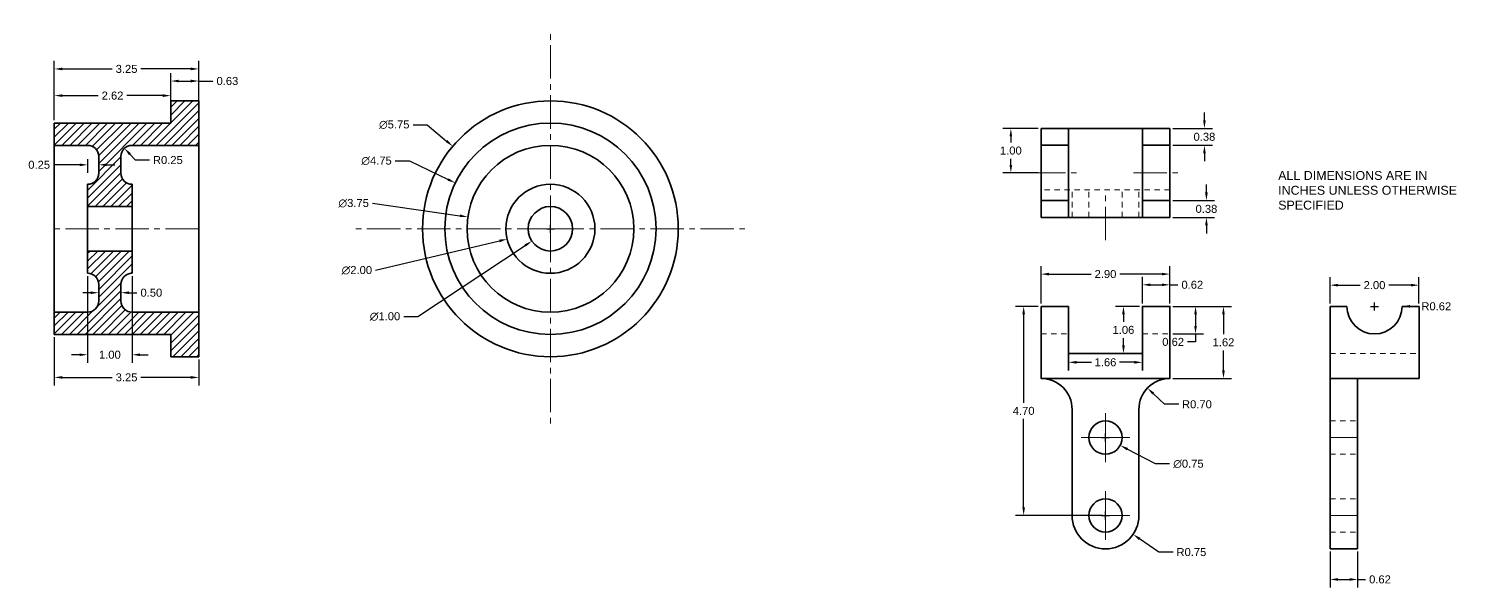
# Model space of a CAD drawing. Header units: inches. Extents: x -0.7 to 75.4, y -2.9 to 19.
# Drawn here: x 43.26 to 75.37, y -2.88 to 9.68 of the extents above; entities that cross this region are included whole.
import ezdxf

# ---------------------------------------------------------------- set-up
doc = ezdxf.new("R2010")
doc.units = ezdxf.units.IN
doc.header["$MEASUREMENT"] = 0
doc.linetypes.add('CENTER2', pattern=[1.125, 0.75, -0.125, 0.125, -0.125])
doc.linetypes.add('HIDDEN2', pattern=[0.1875, 0.125, -0.0625])
for name, color, linetype, lineweight in [('Center', 1, 'CENTER2', 13), ('Hidden', 3, 'HIDDEN2', 13), ('Visible', 6, 'Continuous', 35)]:
    doc.layers.add(name, color=color, linetype=linetype, lineweight=lineweight)
doc.layers.add('Text', color=7, linetype='Continuous', lineweight=35, true_color=0xa552a5)
doc.styles.get("Standard").update_dxf_attribs({"font": 'arial.ttf'})
doc.dimstyles.get("Standard").update_dxf_attribs({"dimtxt": 0.18, "dimasz": 0.18, "dimexe": 0.18, "dimexo": 0.0625, "dimgap": 0.09, "dimtad": 0, "dimtih": 1, "dimtoh": 1, "dimdec": 4, "dimzin": 0, "dimdsep": 46, "dimtxsty": 'Standard', "dimcen": 0.09, "dimadec": 0, "dimazin": 0, "dimtfac": 1, "dimtdec": 4, "dimtofl": 0, "dimtmove": 0, "dimatfit": 3, "dimfxl": 1, "dimtolj": 1, "dimtzin": 0, "dimarcsym": 0})

# ---------------------------------------------------------------- blocks, each defined once
blk = doc.blocks.new('*D18')
at = {"layer": 'Defpoints', "color": 0, "transparency": 16777216}
for p in [(47.084, 8.503), (46.454, 8.057), (47.084, 8.057)]:
    blk.add_point(p, dxfattribs=at)
at = {"layer": 'Text', "color": 0, "lineweight": -2, "transparency": 16777216}
for p, q in [((46.454, 8.12), (46.454, 8.683)), ((47.084, 8.12), (47.084, 8.683)), ((46.634, 8.503), (46.904, 8.503)), ((47.084, 8.503), (47.403, 8.503))]:
    blk.add_line(p, q, dxfattribs=at)
at = {"layer": 'Text', "color": 0, "transparency": 16777216}
for points in [[(46.634, 8.533), (46.634, 8.473), (46.454, 8.503)], [(46.904, 8.533), (46.904, 8.473), (47.084, 8.503)]]:
    blk.add_solid(points, dxfattribs=at)
at = {"layer": 'Text', "color": 0, "transparency": 16777216, "insert": (47.727, 8.503), "char_height": 0.18, "attachment_point": 5}
blk.add_mtext('\\A1;0.63', dxfattribs=at)
blk = doc.blocks.new('*D19')
at = {"layer": 'Defpoints', "color": 0, "transparency": 16777216}
for p in [(47.084, 8.775), (43.834, 7.557), (47.084, 7.557)]:
    blk.add_point(p, dxfattribs=at)
at = {"layer": 'Text', "color": 0, "lineweight": -2, "transparency": 16777216}
for p, q in [((43.834, 7.62), (43.834, 8.955)), ((44.014, 8.775), (45.134, 8.775)), ((46.904, 8.775), (45.783, 8.775)), ((47.084, 7.62), (47.084, 8.955))]:
    blk.add_line(p, q, dxfattribs=at)
at = {"layer": 'Text', "color": 0, "transparency": 16777216}
for points in [[(44.014, 8.805), (44.014, 8.745), (43.834, 8.775)], [(46.904, 8.805), (46.904, 8.745), (47.084, 8.775)]]:
    blk.add_solid(points, dxfattribs=at)
at = {"layer": 'Text', "color": 0, "transparency": 16777216, "insert": (45.459, 8.775), "char_height": 0.18, "attachment_point": 5}
blk.add_mtext('\\A1;3.25', dxfattribs=at)
blk = doc.blocks.new('*D20')
at = {"layer": 'Defpoints', "color": 0, "transparency": 16777216}
for p in [(43.834, 2.807), (47.084, 2.307), (43.834, 1.842)]:
    blk.add_point(p, dxfattribs=at)
at = {"layer": 'Text', "color": 0, "lineweight": -2, "transparency": 16777216}
for p, q in [((43.834, 2.745), (43.834, 1.662)), ((47.084, 2.245), (47.084, 1.662)), ((44.014, 1.842), (45.134, 1.842)), ((46.904, 1.842), (45.783, 1.842))]:
    blk.add_line(p, q, dxfattribs=at)
at = {"layer": 'Text', "color": 0, "transparency": 16777216}
for points in [[(44.014, 1.872), (44.014, 1.812), (43.834, 1.842)], [(46.904, 1.872), (46.904, 1.812), (47.084, 1.842)]]:
    blk.add_solid(points, dxfattribs=at)
at = {"layer": 'Text', "color": 0, "transparency": 16777216, "insert": (45.459, 1.842), "char_height": 0.18, "attachment_point": 5}
blk.add_mtext('\\A1;3.25', dxfattribs=at)
blk = doc.blocks.new('*D21')
at = {"layer": 'Defpoints', "color": 0, "transparency": 16777216}
for p in [(44.584, 4.182), (45.584, 4.182), (45.584, 2.351)]:
    blk.add_point(p, dxfattribs=at)
at = {"layer": 'Text', "color": 0, "lineweight": -2, "transparency": 16777216}
for p, q in [((44.584, 4.12), (44.584, 2.171)), ((45.584, 4.12), (45.584, 2.171)), ((44.404, 2.351), (44.224, 2.351)), ((45.764, 2.351), (45.944, 2.351))]:
    blk.add_line(p, q, dxfattribs=at)
at = {"layer": 'Text', "color": 0, "transparency": 16777216}
for points in [[(44.404, 2.381), (44.404, 2.321), (44.584, 2.351)], [(45.764, 2.381), (45.764, 2.321), (45.584, 2.351)]]:
    blk.add_solid(points, dxfattribs=at)
at = {"layer": 'Text', "color": 0, "transparency": 16777216, "insert": (45.084, 2.351), "char_height": 0.18, "attachment_point": 5}
blk.add_mtext('\\A1;1.00', dxfattribs=at)
blk = doc.blocks.new('*D22')
at = {"layer": 'Defpoints', "color": 0, "transparency": 16777216}
for p in [(44.834, 3.745), (45.334, 3.745), (45.334, 3.745)]:
    blk.add_point(p, dxfattribs=at)
at = {"layer": 'Text', "color": 0, "lineweight": -2, "transparency": 16777216}
for p, q in [((44.834, 3.807), (44.834, 3.925)), ((45.334, 3.807), (45.334, 3.925)), ((44.654, 3.745), (44.474, 3.745)), ((45.514, 3.745), (45.694, 3.745))]:
    blk.add_line(p, q, dxfattribs=at)
at = {"layer": 'Text', "color": 0, "transparency": 16777216}
for points in [[(44.654, 3.775), (44.654, 3.715), (44.834, 3.745)], [(45.514, 3.775), (45.514, 3.715), (45.334, 3.745)]]:
    blk.add_solid(points, dxfattribs=at)
at = {"layer": 'Text', "color": 0, "transparency": 16777216, "insert": (46.017, 3.745), "char_height": 0.18, "attachment_point": 5}
blk.add_mtext('\\A1;0.50', dxfattribs=at)
blk = doc.blocks.new('*D23')
at = {"layer": 'Defpoints', "color": 0, "transparency": 16777216}
for p in [(44.584, 6.807), (44.834, 6.807), (44.834, 6.62)]:
    blk.add_point(p, dxfattribs=at)
at = {"layer": 'Text', "color": 0, "lineweight": -2, "transparency": 16777216}
for p, q in [((44.584, 6.745), (44.584, 6.44)), ((44.834, 6.745), (44.834, 6.44)), ((44.404, 6.62), (43.818, 6.62)), ((45.014, 6.62), (45.194, 6.62))]:
    blk.add_line(p, q, dxfattribs=at)
at = {"layer": 'Text', "color": 0, "transparency": 16777216}
for points in [[(44.404, 6.65), (44.404, 6.59), (44.584, 6.62)], [(45.014, 6.65), (45.014, 6.59), (44.834, 6.62)]]:
    blk.add_solid(points, dxfattribs=at)
at = {"layer": 'Text', "color": 0, "transparency": 16777216, "insert": (43.494, 6.62), "char_height": 0.18, "attachment_point": 5}
blk.add_mtext('\\A1;0.25', dxfattribs=at)
blk = doc.blocks.new('*D24')
at = {"layer": 'Defpoints', "color": 0, "transparency": 16777216}
for p in [(46.454, 8.175), (43.834, 7.557), (46.454, 7.557)]:
    blk.add_point(p, dxfattribs=at)
at = {"layer": 'Text', "color": 0, "lineweight": -2, "transparency": 16777216}
for p, q in [((43.834, 7.62), (43.834, 8.355)), ((46.454, 7.62), (46.454, 8.355)), ((44.014, 8.175), (44.819, 8.175)), ((46.274, 8.175), (45.468, 8.175))]:
    blk.add_line(p, q, dxfattribs=at)
at = {"layer": 'Text', "color": 0, "transparency": 16777216}
for points in [[(44.014, 8.205), (44.014, 8.145), (43.834, 8.175)], [(46.274, 8.205), (46.274, 8.145), (46.454, 8.175)]]:
    blk.add_solid(points, dxfattribs=at)
at = {"layer": 'Text', "color": 0, "transparency": 16777216, "insert": (45.144, 8.175), "char_height": 0.18, "attachment_point": 5}
blk.add_mtext('\\A1;2.62', dxfattribs=at)
blk = doc.blocks.new('*D25')
at = {"layer": 'Defpoints', "color": 0, "transparency": 16777216}
for p in [(45.413, 6.99), (45.584, 6.807)]:
    blk.add_point(p, dxfattribs=at)
at = {"layer": 'Text', "color": 0, "lineweight": -2, "transparency": 16777216}
for p, q in [((45.658, 6.726), (45.536, 6.858)), ((45.977, 6.726), (45.658, 6.726))]:
    blk.add_line(p, q, dxfattribs=at)
at = {"layer": 'Text', "color": 0, "transparency": 16777216}
blk.add_solid([(45.558, 6.879), (45.514, 6.838), (45.413, 6.99)], dxfattribs=at)
at = {"layer": 'Text', "color": 0, "transparency": 16777216, "insert": (46.388, 6.726), "char_height": 0.18, "attachment_point": 5}
blk.add_mtext('\\A1;R0.25', dxfattribs=at)
blk = doc.blocks.new('*D26')
at = {"layer": 'Defpoints', "color": 0, "transparency": 16777216}
for p in [(52.795, 7.037), (57.188, 3.327)]:
    blk.add_point(p, dxfattribs=at)
at = {"layer": 'Text', "color": 0, "lineweight": -2, "transparency": 16777216}
for p, q in [((51.901, 7.522), (52.22, 7.522)), ((52.22, 7.522), (52.657, 7.153)), ((54.901, 5.182), (55.081, 5.182)), ((54.991, 5.092), (54.991, 5.272))]:
    blk.add_line(p, q, dxfattribs=at)
at = {"layer": 'Text', "color": 0, "transparency": 16777216}
blk.add_solid([(52.676, 7.176), (52.638, 7.13), (52.795, 7.037)], dxfattribs=at)
at = {"layer": 'Text', "color": 0, "transparency": 16777216, "insert": (51.479, 7.522), "char_height": 0.18, "attachment_point": 5}
blk.add_mtext('\\A1;∅5.75', dxfattribs=at)
blk = doc.blocks.new('*D27')
at = {"layer": 'Defpoints', "color": 0, "transparency": 16777216}
for p in [(52.851, 6.213), (57.131, 4.152)]:
    blk.add_point(p, dxfattribs=at)
at = {"layer": 'Text', "color": 0, "lineweight": -2, "transparency": 16777216}
for p, q in [((51.503, 6.709), (51.821, 6.709)), ((51.821, 6.709), (52.689, 6.291)), ((54.901, 5.182), (55.081, 5.182)), ((54.991, 5.092), (54.991, 5.272))]:
    blk.add_line(p, q, dxfattribs=at)
at = {"layer": 'Text', "color": 0, "transparency": 16777216}
blk.add_solid([(52.702, 6.318), (52.676, 6.264), (52.851, 6.213)], dxfattribs=at)
at = {"layer": 'Text', "color": 0, "transparency": 16777216, "insert": (51.08, 6.709), "char_height": 0.18, "attachment_point": 5}
blk.add_mtext('\\A1;∅4.75', dxfattribs=at)
blk = doc.blocks.new('*D28')
at = {"layer": 'Defpoints', "color": 0, "transparency": 16777216}
for p in [(53.135, 5.448), (56.847, 4.916)]:
    blk.add_point(p, dxfattribs=at)
at = {"layer": 'Text', "color": 0, "lineweight": -2, "transparency": 16777216}
for p, q in [((50.989, 5.756), (52.957, 5.474)), ((54.901, 5.182), (55.081, 5.182)), ((54.991, 5.092), (54.991, 5.272))]:
    blk.add_line(p, q, dxfattribs=at)
at = {"layer": 'Text', "color": 0, "transparency": 16777216}
blk.add_solid([(52.961, 5.504), (52.953, 5.444), (53.135, 5.448)], dxfattribs=at)
at = {"layer": 'Text', "color": 0, "transparency": 16777216, "insert": (50.567, 5.756), "char_height": 0.18, "attachment_point": 5}
blk.add_mtext('\\A1;∅3.75', dxfattribs=at)
blk = doc.blocks.new('*D29')
at = {"layer": 'Defpoints', "color": 0, "transparency": 16777216}
for p in [(55.964, 5.413), (54.018, 4.951)]:
    blk.add_point(p, dxfattribs=at)
at = {"layer": 'Text', "color": 0, "lineweight": -2, "transparency": 16777216}
for p, q in [((54.901, 5.182), (55.081, 5.182)), ((54.991, 5.092), (54.991, 5.272)), ((51.059, 4.249), (53.843, 4.91))]:
    blk.add_line(p, q, dxfattribs=at)
at = {"layer": 'Text', "color": 0, "transparency": 16777216}
blk.add_solid([(53.836, 4.939), (53.85, 4.88), (54.018, 4.951)], dxfattribs=at)
at = {"layer": 'Text', "color": 0, "transparency": 16777216, "insert": (50.638, 4.249), "char_height": 0.18, "attachment_point": 5}
blk.add_mtext('\\A1;∅2.00', dxfattribs=at)
blk = doc.blocks.new('*D30')
at = {"layer": 'Defpoints', "color": 0, "transparency": 16777216}
for p in [(55.408, 5.458), (54.574, 4.906)]:
    blk.add_point(p, dxfattribs=at)
at = {"layer": 'Text', "color": 0, "lineweight": -2, "transparency": 16777216}
for p, q in [((54.901, 5.182), (55.081, 5.182)), ((54.991, 5.092), (54.991, 5.272)), ((52.013, 3.21), (54.424, 4.807)), ((51.693, 3.21), (52.013, 3.21))]:
    blk.add_line(p, q, dxfattribs=at)
at = {"layer": 'Text', "color": 0, "transparency": 16777216}
blk.add_solid([(54.408, 4.832), (54.441, 4.782), (54.574, 4.906)], dxfattribs=at)
at = {"layer": 'Text', "color": 0, "transparency": 16777216, "insert": (51.271, 3.21), "char_height": 0.18, "attachment_point": 5}
blk.add_mtext('\\A1;∅1.00', dxfattribs=at)
blk = doc.blocks.new('*D31')
at = {"layer": 'Defpoints', "color": 0, "transparency": 16777216}
for p in [(66.023, 7.439), (65.345, 6.439), (66.023, 6.439)]:
    blk.add_point(p, dxfattribs=at)
at = {"layer": 'Text', "color": 0, "lineweight": -2, "transparency": 16777216}
for p, q in [((65.961, 7.439), (65.165, 7.439)), ((65.345, 7.259), (65.345, 7.12)), ((65.345, 6.619), (65.345, 6.757)), ((65.961, 6.439), (65.165, 6.439))]:
    blk.add_line(p, q, dxfattribs=at)
at = {"layer": 'Text', "color": 0, "transparency": 16777216}
for points in [[(65.315, 7.259), (65.375, 7.259), (65.345, 7.439)], [(65.315, 6.619), (65.375, 6.619), (65.345, 6.439)]]:
    blk.add_solid(points, dxfattribs=at)
at = {"layer": 'Text', "color": 0, "transparency": 16777216, "insert": (65.345, 6.939), "char_height": 0.18, "attachment_point": 5}
blk.add_mtext('\\A1;1.00', dxfattribs=at)
blk = doc.blocks.new('*D32')
at = {"layer": 'Defpoints', "color": 0, "transparency": 16777216}
for p in [(68.923, 7.439), (68.923, 7.059), (69.698, 7.059)]:
    blk.add_point(p, dxfattribs=at)
at = {"layer": 'Text', "color": 0, "lineweight": -2, "transparency": 16777216}
for p, q in [((69.698, 7.619), (69.698, 7.799)), ((68.986, 7.439), (69.878, 7.439)), ((68.986, 7.059), (69.878, 7.059)), ((69.698, 6.879), (69.698, 6.699))]:
    blk.add_line(p, q, dxfattribs=at)
at = {"layer": 'Text', "color": 0, "transparency": 16777216}
for points in [[(69.668, 7.619), (69.728, 7.619), (69.698, 7.439)], [(69.668, 6.879), (69.728, 6.879), (69.698, 7.059)]]:
    blk.add_solid(points, dxfattribs=at)
at = {"layer": 'Text', "color": 0, "transparency": 16777216, "insert": (69.698, 7.249), "char_height": 0.18, "attachment_point": 5}
blk.add_mtext('\\A1;0.38', dxfattribs=at)
blk = doc.blocks.new('*D33')
at = {"layer": 'Defpoints', "color": 0, "transparency": 16777216}
for p in [(68.923, 5.819), (68.923, 5.439), (69.743, 5.439)]:
    blk.add_point(p, dxfattribs=at)
at = {"layer": 'Text', "color": 0, "lineweight": -2, "transparency": 16777216}
for p, q in [((69.743, 5.999), (69.743, 6.179)), ((68.986, 5.819), (69.923, 5.819)), ((68.986, 5.439), (69.923, 5.439)), ((69.743, 5.259), (69.743, 5.079))]:
    blk.add_line(p, q, dxfattribs=at)
at = {"layer": 'Text', "color": 0, "transparency": 16777216}
for points in [[(69.713, 5.999), (69.773, 5.999), (69.743, 5.819)], [(69.713, 5.259), (69.773, 5.259), (69.743, 5.439)]]:
    blk.add_solid(points, dxfattribs=at)
at = {"layer": 'Text', "color": 0, "transparency": 16777216, "insert": (69.743, 5.629), "char_height": 0.18, "attachment_point": 5}
blk.add_mtext('\\A1;0.38', dxfattribs=at)
blk = doc.blocks.new('*D34')
at = {"layer": 'Defpoints', "color": 0, "transparency": 16777216}
for p in [(68.923, 4.164), (66.023, 3.439), (68.923, 3.439)]:
    blk.add_point(p, dxfattribs=at)
at = {"layer": 'Text', "color": 0, "lineweight": -2, "transparency": 16777216}
for p, q in [((66.023, 3.501), (66.023, 4.344)), ((68.923, 3.501), (68.923, 4.344)), ((66.203, 4.164), (67.148, 4.164)), ((68.743, 4.164), (67.798, 4.164))]:
    blk.add_line(p, q, dxfattribs=at)
at = {"layer": 'Text', "color": 0, "transparency": 16777216}
for points in [[(66.203, 4.194), (66.203, 4.134), (66.023, 4.164)], [(68.743, 4.194), (68.743, 4.134), (68.923, 4.164)]]:
    blk.add_solid(points, dxfattribs=at)
at = {"layer": 'Text', "color": 0, "transparency": 16777216, "insert": (67.473, 4.164), "char_height": 0.18, "attachment_point": 5}
blk.add_mtext('\\A1;2.90', dxfattribs=at)
blk = doc.blocks.new('*D35')
at = {"layer": 'Defpoints', "color": 0, "transparency": 16777216}
for p in [(68.923, 3.923), (68.303, 3.439), (68.923, 3.439)]:
    blk.add_point(p, dxfattribs=at)
at = {"layer": 'Text', "color": 0, "lineweight": -2, "transparency": 16777216}
for p, q in [((68.303, 3.501), (68.303, 4.103)), ((68.483, 3.923), (68.743, 3.923)), ((68.923, 3.501), (68.923, 4.103)), ((68.923, 3.923), (69.103, 3.923))]:
    blk.add_line(p, q, dxfattribs=at)
at = {"layer": 'Text', "color": 0, "transparency": 16777216}
for points in [[(68.483, 3.953), (68.483, 3.893), (68.303, 3.923)], [(68.743, 3.953), (68.743, 3.893), (68.923, 3.923)]]:
    blk.add_solid(points, dxfattribs=at)
at = {"layer": 'Text', "color": 0, "transparency": 16777216, "insert": (69.426, 3.923), "char_height": 0.18, "attachment_point": 5}
blk.add_mtext('\\A1;0.62', dxfattribs=at)
blk = doc.blocks.new('*D36')
at = {"layer": 'Defpoints', "color": 0, "transparency": 16777216}
for p in [(68.303, 3.439), (67.877, 2.379), (68.303, 2.379)]:
    blk.add_point(p, dxfattribs=at)
at = {"layer": 'Text', "color": 0, "lineweight": -2, "transparency": 16777216}
for p, q in [((68.241, 3.439), (67.697, 3.439)), ((67.877, 3.259), (67.877, 3.09)), ((67.877, 2.559), (67.877, 2.727)), ((68.241, 2.379), (67.697, 2.379))]:
    blk.add_line(p, q, dxfattribs=at)
at = {"layer": 'Text', "color": 0, "transparency": 16777216}
for points in [[(67.847, 3.259), (67.907, 3.259), (67.877, 3.439)], [(67.847, 2.559), (67.907, 2.559), (67.877, 2.379)]]:
    blk.add_solid(points, dxfattribs=at)
at = {"layer": 'Text', "color": 0, "transparency": 16777216, "insert": (67.877, 2.909), "char_height": 0.18, "attachment_point": 5}
blk.add_mtext('\\A1;1.06', dxfattribs=at)
blk = doc.blocks.new('*D37')
at = {"layer": 'Defpoints', "color": 0, "transparency": 16777216}
for p in [(66.643, 1.999), (68.303, 2.181), (68.303, 1.999)]:
    blk.add_point(p, dxfattribs=at)
at = {"layer": 'Text', "color": 0, "lineweight": -2, "transparency": 16777216}
for p, q in [((66.643, 2.061), (66.643, 2.361)), ((68.303, 2.061), (68.303, 2.361)), ((66.823, 2.181), (67.158, 2.181)), ((68.123, 2.181), (67.789, 2.181))]:
    blk.add_line(p, q, dxfattribs=at)
at = {"layer": 'Text', "color": 0, "transparency": 16777216}
for points in [[(66.823, 2.211), (66.823, 2.151), (66.643, 2.181)], [(68.123, 2.211), (68.123, 2.151), (68.303, 2.181)]]:
    blk.add_solid(points, dxfattribs=at)
at = {"layer": 'Text', "color": 0, "transparency": 16777216, "insert": (67.473, 2.181), "char_height": 0.18, "attachment_point": 5}
blk.add_mtext('\\A1;1.66', dxfattribs=at)
blk = doc.blocks.new('*D38')
at = {"layer": 'Defpoints', "color": 0, "transparency": 16777216}
for p in [(68.923, 3.439), (68.923, 1.819), (70.126, 1.819)]:
    blk.add_point(p, dxfattribs=at)
at = {"layer": 'Text', "color": 0, "lineweight": -2, "transparency": 16777216}
for p, q in [((68.986, 3.439), (70.306, 3.439)), ((70.126, 3.259), (70.126, 2.81)), ((70.126, 1.999), (70.126, 2.447)), ((68.986, 1.819), (70.306, 1.819))]:
    blk.add_line(p, q, dxfattribs=at)
at = {"layer": 'Text', "color": 0, "transparency": 16777216}
for points in [[(70.096, 3.259), (70.156, 3.259), (70.126, 3.439)], [(70.096, 1.999), (70.156, 1.999), (70.126, 1.819)]]:
    blk.add_solid(points, dxfattribs=at)
at = {"layer": 'Text', "color": 0, "transparency": 16777216, "insert": (70.126, 2.629), "char_height": 0.18, "attachment_point": 5}
blk.add_mtext('\\A1;1.62', dxfattribs=at)
blk = doc.blocks.new('*D39')
at = {"layer": 'Defpoints', "color": 0, "transparency": 16777216}
for p in [(68.923, 3.439), (68.923, 2.819), (69.498, 2.819)]:
    blk.add_point(p, dxfattribs=at)
at = {"layer": 'Text', "color": 0, "lineweight": -2, "transparency": 16777216}
for p, q in [((68.986, 3.439), (69.678, 3.439)), ((69.498, 3.259), (69.498, 2.999)), ((68.986, 2.819), (69.678, 2.819)), ((69.498, 2.639), (69.318, 2.639)), ((69.498, 2.819), (69.498, 2.639))]:
    blk.add_line(p, q, dxfattribs=at)
at = {"layer": 'Text', "color": 0, "transparency": 16777216}
for points in [[(69.468, 3.259), (69.528, 3.259), (69.498, 3.439)], [(69.468, 2.999), (69.528, 2.999), (69.498, 2.819)]]:
    blk.add_solid(points, dxfattribs=at)
at = {"layer": 'Text', "color": 0, "transparency": 16777216, "insert": (68.995, 2.639), "char_height": 0.18, "attachment_point": 5}
blk.add_mtext('\\A1;0.62', dxfattribs=at)
blk = doc.blocks.new('*D40')
at = {"layer": 'Defpoints', "color": 0, "transparency": 16777216}
for p in [(68.417, 1.602), (68.923, 1.119)]:
    blk.add_point(p, dxfattribs=at)
at = {"layer": 'Text', "color": 0, "lineweight": -2, "transparency": 16777216}
for p, q in [((68.799, 1.237), (68.547, 1.478)), ((69.119, 1.237), (68.799, 1.237))]:
    blk.add_line(p, q, dxfattribs=at)
at = {"layer": 'Text', "color": 0, "transparency": 16777216}
blk.add_solid([(68.568, 1.499), (68.527, 1.456), (68.417, 1.602)], dxfattribs=at)
at = {"layer": 'Text', "color": 0, "transparency": 16777216, "insert": (69.529, 1.237), "char_height": 0.18, "attachment_point": 5}
blk.add_mtext('\\A1;R0.70', dxfattribs=at)
blk = doc.blocks.new('*D41')
at = {"layer": 'Defpoints', "color": 0, "transparency": 16777216}
for p in [(67.142, 0.663), (67.805, 0.314)]:
    blk.add_point(p, dxfattribs=at)
at = {"layer": 'Text', "color": 0, "lineweight": -2, "transparency": 16777216}
for p, q in [((67.383, 0.489), (67.563, 0.489)), ((67.473, 0.399), (67.473, 0.579)), ((68.597, -0.103), (67.964, 0.23)), ((68.916, -0.103), (68.597, -0.103))]:
    blk.add_line(p, q, dxfattribs=at)
at = {"layer": 'Text', "color": 0, "transparency": 16777216}
blk.add_solid([(67.978, 0.256), (67.95, 0.203), (67.805, 0.314)], dxfattribs=at)
at = {"layer": 'Text', "color": 0, "transparency": 16777216, "insert": (69.338, -0.103), "char_height": 0.18, "attachment_point": 5}
blk.add_mtext('\\A1;∅0.75', dxfattribs=at)
blk = doc.blocks.new('*D42')
at = {"layer": 'Defpoints', "color": 0, "transparency": 16777216}
for p in [(67.473, -1.261), (68.092, -1.685)]:
    blk.add_point(p, dxfattribs=at)
at = {"layer": 'Text', "color": 0, "lineweight": -2, "transparency": 16777216}
for p, q in [((67.383, -1.261), (67.563, -1.261)), ((67.473, -1.351), (67.473, -1.171)), ((68.676, -2.085), (68.241, -1.787)), ((68.994, -2.085), (68.676, -2.085))]:
    blk.add_line(p, q, dxfattribs=at)
at = {"layer": 'Text', "color": 0, "transparency": 16777216}
blk.add_solid([(68.258, -1.762), (68.224, -1.812), (68.092, -1.685)], dxfattribs=at)
at = {"layer": 'Text', "color": 0, "transparency": 16777216, "insert": (69.405, -2.085), "char_height": 0.18, "attachment_point": 5}
blk.add_mtext('\\A1;R0.75', dxfattribs=at)
blk = doc.blocks.new('*D43')
at = {"layer": 'Defpoints', "color": 0, "transparency": 16777216}
for p in [(66.023, 3.439), (65.633, -1.261), (67.473, -1.261)]:
    blk.add_point(p, dxfattribs=at)
at = {"layer": 'Text', "color": 0, "lineweight": -2, "transparency": 16777216}
for p, q in [((65.961, 3.439), (65.453, 3.439)), ((65.633, 3.259), (65.633, 1.27)), ((65.633, -1.081), (65.633, 0.907)), ((67.411, -1.261), (65.453, -1.261))]:
    blk.add_line(p, q, dxfattribs=at)
at = {"layer": 'Text', "color": 0, "transparency": 16777216}
for points in [[(65.603, 3.259), (65.663, 3.259), (65.633, 3.439)], [(65.603, -1.081), (65.663, -1.081), (65.633, -1.261)]]:
    blk.add_solid(points, dxfattribs=at)
at = {"layer": 'Text', "color": 0, "transparency": 16777216, "insert": (65.633, 1.089), "char_height": 0.18, "attachment_point": 5}
blk.add_mtext('\\A1;4.70', dxfattribs=at)
blk = doc.blocks.new('*D44')
at = {"layer": 'Defpoints', "color": 0, "transparency": 16777216}
for p in [(72.523, -2.011), (73.143, -2.011), (73.143, -2.699)]:
    blk.add_point(p, dxfattribs=at)
at = {"layer": 'Text', "color": 0, "lineweight": -2, "transparency": 16777216}
for p, q in [((72.523, -2.074), (72.523, -2.879)), ((73.143, -2.074), (73.143, -2.879)), ((72.703, -2.699), (72.963, -2.699)), ((73.143, -2.699), (73.323, -2.699))]:
    blk.add_line(p, q, dxfattribs=at)
at = {"layer": 'Text', "color": 0, "transparency": 16777216}
for points in [[(72.703, -2.669), (72.703, -2.729), (72.523, -2.699)], [(72.963, -2.669), (72.963, -2.729), (73.143, -2.699)]]:
    blk.add_solid(points, dxfattribs=at)
at = {"layer": 'Text', "color": 0, "transparency": 16777216, "insert": (73.646, -2.699), "char_height": 0.18, "attachment_point": 5}
blk.add_mtext('\\A1;0.62', dxfattribs=at)
blk = doc.blocks.new('*D45')
at = {"layer": 'Defpoints', "color": 0, "transparency": 16777216}
for p in [(74.523, 3.915), (72.523, 3.439), (74.523, 3.439)]:
    blk.add_point(p, dxfattribs=at)
at = {"layer": 'Text', "color": 0, "lineweight": -2, "transparency": 16777216}
for p, q in [((72.523, 3.501), (72.523, 4.095)), ((72.703, 3.915), (73.198, 3.915)), ((74.343, 3.915), (73.848, 3.915)), ((74.523, 3.501), (74.523, 4.095))]:
    blk.add_line(p, q, dxfattribs=at)
at = {"layer": 'Text', "color": 0, "transparency": 16777216}
for points in [[(72.703, 3.945), (72.703, 3.885), (72.523, 3.915)], [(74.343, 3.945), (74.343, 3.885), (74.523, 3.915)]]:
    blk.add_solid(points, dxfattribs=at)
at = {"layer": 'Text', "color": 0, "transparency": 16777216, "insert": (73.523, 3.915), "char_height": 0.18, "attachment_point": 5}
blk.add_mtext('\\A1;2.00', dxfattribs=at)
blk = doc.blocks.new('*D46')
at = {"layer": 'Defpoints', "color": 0, "transparency": 16777216}
for p in [(73.523, 3.439), (74.143, 3.439)]:
    blk.add_point(p, dxfattribs=at)
at = {"layer": 'Text', "color": 0, "lineweight": -2, "transparency": 16777216}
for p, q in [((73.433, 3.439), (73.613, 3.439)), ((73.523, 3.349), (73.523, 3.529)), ((74.503, 3.439), (74.323, 3.439))]:
    blk.add_line(p, q, dxfattribs=at)
at = {"layer": 'Text', "color": 0, "transparency": 16777216}
blk.add_solid([(74.323, 3.469), (74.323, 3.409), (74.143, 3.439)], dxfattribs=at)
at = {"layer": 'Text', "color": 0, "transparency": 16777216, "insert": (74.912, 3.439), "char_height": 0.18, "attachment_point": 5}
blk.add_mtext('\\A1;R0.62', dxfattribs=at)

msp = doc.modelspace()

# ---------------------------------------------------------------- hatches: boundary and pattern name
at = {"layer": 'Visible'}
h = msp.add_hatch(dxfattribs=at)
h.set_pattern_fill('ANSI31', color=256)
h.paths.add_polyline_path([(45.58352, 4.68211), (44.58352, 4.68211), (44.58352, 4.18211, -0.41421356), (44.83352, 3.93211), (44.83352, 3.55711, -0.41421356), (44.58352, 3.30711), (43.83352, 3.30711), (43.83352, 2.80711), (46.45352, 2.80711), (46.45352, 2.30711), (47.08352, 2.30711), (47.08352, 3.30711), (45.58352, 3.30711, -0.41421356), (45.33352, 3.55711), (45.33352, 3.93211, -0.41421356), (45.58352, 4.18211)])
h.paths.add_polyline_path([(45.33352, 6.80711, -0.41421356), (45.58352, 7.05711), (47.08352, 7.05711), (47.08352, 8.05711), (46.45352, 8.05711), (46.45352, 7.55711), (43.83352, 7.55711), (43.83352, 7.05711), (44.58352, 7.05711, -0.41421356), (44.83352, 6.80711), (44.83352, 6.43211, -0.41421356), (44.58352, 6.18211), (44.58352, 5.68211), (45.58352, 5.68211), (45.58352, 6.18211, -0.41421356), (45.33352, 6.43211)])

# ---------------------------------------------------------------- linework, layer by layer
at = {"layer": 'Center'}
for p, q in [((54.99116, 5.18211), (54.99116, 9.68211)), ((65.82343, 6.43859), (66.84343, 6.43859)), ((68.10343, 6.43859), (69.12343, 6.43859)), ((67.47343, 4.92859), (67.47343, 5.94859)), ((43.83352, 5.68211), (43.83299, 5.68211)), ((47.08352, 5.18211), (43.83352, 5.18211)), ((54.99116, 5.18211), (50.49116, 5.18211)), ((54.99116, 5.18211), (59.49116, 5.18211)), ((54.99116, 5.18211), (54.99116, 0.68211)), ((43.83352, 4.68211), (43.83299, 4.68211)), ((43.83352, 4.18211), (43.83299, 4.18211)), ((67.47343, 0.48859), (67.47343, 1.03859)), ((67.47343, 0.48859), (66.92343, 0.48859)), ((67.47343, 0.48859), (67.47343, -0.06141)), ((67.47343, 0.48859), (68.02343, 0.48859)), ((72.52343, 0.48859), (73.14343, 0.48859)), ((67.47343, -1.26141), (67.47343, -0.71141)), ((67.47343, -1.26141), (66.92343, -1.26141)), ((67.47343, -1.26141), (67.47343, -1.81141)), ((67.47343, -1.26141), (68.02343, -1.26141)), ((72.52343, -1.26141), (73.14343, -1.26141))]:
    msp.add_line(p, q, dxfattribs=at)
at = {"layer": 'Hidden'}
for p, q in [((68.92343, 6.05859), (66.02343, 6.05859)), ((66.72343, 5.43859), (66.72343, 6.05859)), ((67.09843, 5.43859), (67.09843, 6.05859)), ((67.84843, 5.43859), (67.84843, 6.05859)), ((68.22343, 5.43859), (68.22343, 6.05859)), ((66.02343, 2.81859), (66.64343, 2.81859)), ((68.30343, 2.81859), (68.92343, 2.81859)), ((72.52343, 2.37859), (74.52343, 2.37859)), ((72.52343, 0.86359), (73.14343, 0.86359)), ((72.52343, 0.11359), (73.14343, 0.11359)), ((72.52343, -0.88641), (73.14343, -0.88641)), ((72.52343, -1.63641), (73.14343, -1.63641))]:
    msp.add_line(p, q, dxfattribs=at)
at = {"layer": 'Visible'}
for p, q in [((46.45352, 8.05711), (46.45352, 7.55711)), ((46.45352, 8.05711), (47.08352, 8.05711)), ((47.08352, 8.05711), (47.08352, 2.30711)), ((43.83352, 7.55711), (43.83352, 2.80711)), ((43.83352, 7.55711), (46.45352, 7.55711)), ((66.02343, 7.43859), (68.92343, 7.43859)), ((66.02343, 5.43859), (66.02343, 7.43859)), ((66.64343, 5.43859), (66.64343, 7.43859)), ((68.30343, 7.43859), (68.30343, 5.43859)), ((68.92343, 7.43859), (68.92343, 5.43859)), ((44.58352, 7.05711), (43.83352, 7.05711)), ((44.83352, 6.80711), (44.83352, 6.43211)), ((45.33352, 6.80711), (45.33352, 6.43211)), ((47.08352, 7.05711), (45.58352, 7.05711)), ((66.02343, 7.05859), (66.64343, 7.05859)), ((68.30343, 7.05859), (68.92343, 7.05859)), ((44.58352, 6.18211), (44.58352, 5.68211)), ((44.58352, 6.18211), (44.58352, 6.18211)), ((45.58352, 6.18211), (45.58352, 5.68211)), ((45.58352, 6.18211), (45.58352, 6.18211)), ((66.64343, 5.81859), (66.02343, 5.81859)), ((68.92343, 5.81859), (68.30343, 5.81859)), ((43.83352, 5.68211), (43.83299, 5.68211)), ((45.58352, 5.68211), (44.58352, 5.68211)), ((44.58352, 4.68211), (44.58352, 5.68211)), ((45.58352, 5.68211), (45.58352, 4.68211)), ((68.92343, 5.43859), (66.02343, 5.43859)), ((44.58352, 4.68211), (44.58352, 4.18211)), ((45.58352, 4.68211), (44.58352, 4.68211)), ((45.58352, 4.68211), (45.58352, 4.18211)), ((44.58352, 4.18211), (44.58352, 4.18211)), ((45.58352, 4.18211), (45.58352, 4.18211)), ((44.83352, 3.93211), (44.83352, 3.55711)), ((45.33352, 3.93211), (45.33352, 3.55711)), ((44.58352, 3.30711), (43.83352, 3.30711)), ((47.08352, 3.30711), (45.58352, 3.30711)), ((66.02343, 3.43859), (66.02343, 1.81859)), ((66.64343, 3.43859), (66.02343, 3.43859)), ((66.64343, 3.43859), (66.64343, 1.99859)), ((72.52343, 3.43859), (72.52343, -2.01141)), ((72.52343, 3.43859), (72.52343, -2.01141)), ((72.52343, 3.43859), (72.90343, 3.43859)), ((74.14343, 3.43859), (74.52343, 3.43859)), ((74.52343, 3.43859), (74.52343, 1.81859)), ((43.83352, 2.80711), (46.45352, 2.80711)), ((46.45352, 2.80711), (46.45352, 2.30711)), ((46.45352, 2.30711), (47.08352, 2.30711)), ((66.02343, 1.81859), (66.02343, 1.81859)), ((68.92343, 1.81859), (68.92343, 1.81859)), ((74.52343, 1.81859), (72.52343, 1.81859)), ((73.14343, -2.01141), (73.14343, 1.81859)), ((72.52343, -2.01141), (73.14343, -2.01141))]:
    msp.add_line(p, q, dxfattribs=at)
msp.add_lwpolyline([(68.92343, 1.81859, 0.41421356), (68.22343, 1.11859), (68.22343, -1.26141, -1), (66.72343, -1.26141), (66.72343, 1.11859, 0.41421356), (66.02343, 1.81859), (68.92343, 1.81859), (68.92343, 3.43859), (68.30343, 3.43859), (68.30343, 1.99859)], format="xyb", dxfattribs=at)
msp.add_lwpolyline([(68.30343, 2.37859), (66.64343, 2.37859)], dxfattribs=at)
for centre, radius in [((54.99116, 5.18211), 2.875), ((54.99116, 5.18211), 2.375), ((54.99116, 5.18211), 1.875), ((54.99116, 5.18211), 1), ((54.99116, 5.18211), 0.5), ((67.47343, 0.48859), 0.375), ((67.47343, -1.26141), 0.375)]:
    msp.add_circle(centre, radius, dxfattribs=at)
for centre, radius, start, end in [((44.58352, 6.80711), 0.25, 0, 90), ((45.58352, 6.80711), 0.25, 90, 180), ((44.58352, 6.43211), 0.25, 270, 0), ((45.58352, 6.43211), 0.25, 180, 270), ((44.58352, 3.93211), 0.25, 360, 90), ((45.58352, 3.93211), 0.25, 90, 180), ((44.58352, 3.55711), 0.25, 270, 360), ((45.58352, 3.55711), 0.25, 180, 270), ((73.52343, 3.43859), 0.62, 180, 0)]:
    msp.add_arc(centre, radius, start, end, dxfattribs=at)

# ---------------------------------------------------------------- texts
at = {"layer": 'Text', "insert": (71.35684, 6.48088), "char_height": 0.2, "attachment_point": 1}
msp.add_mtext_dynamic_manual_height_columns('ALL DIMENSIONS ARE IN INCHES UNLESS OTHERWISE SPECIFIED', width=4.2533411, gutter_width=1, heights=[0], dxfattribs=at)

# ---------------------------------------------------------------- dimensions: what is measured, and where the dimension line sits
at = {"layer": 'Text'}
for base, p1, p2, picture, middle in [((47.08352, 8.77513), (43.83352, 7.55711), (47.08352, 7.55711), '*D19', (45.45852, 8.77513)), ((46.45352, 8.17473), (43.83352, 7.55711), (46.45352, 7.55711), '*D24', (45.14352, 8.17473)), ((45.58352, 2.35131), (44.58352, 4.18211), (45.58352, 4.18211), '*D21', (45.08352, 2.35131)), ((68.92343, 4.16398), (66.02343, 3.43859), (68.92343, 3.43859), '*D34', (67.47343, 4.16398)), ((45.33352, 3.74461), (44.83352, 3.74461), (45.33352, 3.74461), '*D22', (46.01699, 3.74461)), ((68.92343, 3.92253), (68.30343, 3.43859), (68.92343, 3.43859), '*D35', (69.42629, 3.92253)), ((74.52343, 3.91538), (72.52343, 3.43859), (74.52343, 3.43859), '*D45', (73.52343, 3.91538)), ((43.83352, 1.84216), (47.08352, 2.30711), (43.83352, 2.80711), '*D20', (45.45852, 1.84216)), ((68.30343, 2.18125), (66.64343, 1.99859), (68.30343, 1.99859), '*D37', (67.47343, 2.18125)), ((73.14343, -2.69853), (72.52343, -2.01141), (73.14343, -2.01141), '*D44', (73.64629, -2.69853))]:
    dim = msp.add_linear_dim(base=base, p1=p1, p2=p2, dimstyle='Standard', override={"dimdec": 2}, dxfattribs=at)
    dim.commit()
    dim.dimension.update_dxf_attribs({"geometry": picture, "text_midpoint": middle})
for base, p1, p2, picture, middle in [((47.08352, 8.50316), (46.45352, 8.05711), (47.08352, 8.05711), '*D18', (47.72684, 8.50316)), ((44.83352, 6.61961), (44.58352, 6.80711), (44.83352, 6.80711), '*D23', (43.49399, 6.61961))]:
    dim = msp.add_linear_dim(base=base, p1=p1, p2=p2, dimstyle='Standard', override={"dimdec": 2}, dxfattribs=at)
    dim.commit()
    dim.dimension.update_dxf_attribs({"geometry": picture, "text_midpoint": middle, "dimtype": 160})
for base, p1, p2, picture, middle in [((69.69751, 7.05859), (68.92343, 7.43859), (68.92343, 7.05859), '*D32', (69.69751, 7.24859)), ((65.34531, 6.43859), (66.02343, 7.43859), (66.02343, 6.43859), '*D31', (65.34531, 6.93859)), ((69.74313, 5.43859), (68.92343, 5.81859), (68.92343, 5.43859), '*D33', (69.74313, 5.62859)), ((65.63313, -1.26141), (66.02343, 3.43859), (67.47343, -1.26141), '*D43', (65.63313, 1.08859)), ((67.87666, 2.37859), (68.30343, 3.43859), (68.30343, 2.37859), '*D36', (67.87666, 2.90859)), ((69.49759, 2.81859), (68.92343, 3.43859), (68.92343, 2.81859), '*D39', (68.99473, 2.63859)), ((70.12576, 1.81859), (68.92343, 3.43859), (68.92343, 1.81859), '*D38', (70.12576, 2.62859))]:
    dim = msp.add_linear_dim(base=base, p1=p1, p2=p2, angle=90, dimstyle='Standard', override={"dimdec": 2}, dxfattribs=at)
    dim.commit()
    dim.dimension.update_dxf_attribs({"geometry": picture, "text_midpoint": middle})
for p1, p2, picture, middle in [((57.1877, 3.32716), (52.79462, 7.03706), '*D26', (51.47892, 7.52219)), ((57.13098, 4.15166), (52.85135, 6.21256), '*D27', (51.08024, 6.70851)), ((56.84715, 4.91579), (53.13517, 5.44844), '*D28', (50.98944, 5.75633)), ((55.96412, 5.4131), (54.01821, 4.95112), '*D29', (51.05914, 4.24861)), ((55.40806, 5.45815), (54.57427, 4.90607), '*D30', (51.27127, 3.20987)), ((67.14167, 0.6634), (67.80519, 0.31377), '*D41', (69.33791, -0.10329))]:
    dim = msp.add_diameter_dim_2p(p1=p1, p2=p2, dimstyle='Standard', override={"dimdec": 2}, dxfattribs=at)
    dim.commit()
    dim.dimension.update_dxf_attribs({"geometry": picture, "text_midpoint": middle, "dimtype": 163})
for center, mpoint, picture, middle in [((45.58352, 6.80711), (45.41346, 6.99036), '*D25', (46.3878, 6.72648)), ((68.92343, 1.11859), (68.41724, 1.60209), '*D40', (69.52872, 1.23719)), ((67.47343, -1.26141), (68.09216, -1.68529), '*D42', (69.40502, -2.08496))]:
    dim = msp.add_radius_dim(center=center, mpoint=mpoint, dimstyle='Standard', override={"dimdec": 2}, dxfattribs=at)
    dim.commit()
    dim.dimension.update_dxf_attribs({"geometry": picture, "text_midpoint": middle, "dimtype": 164})
dim = msp.add_radius_dim(center=(73.52343, 3.43859), mpoint=(74.14343, 3.43859), dimstyle='Standard', override={"dimdec": 2}, dxfattribs=at)
dim.commit()
dim.dimension.update_dxf_attribs({"geometry": '*D46', "text_midpoint": (74.91242, 3.43859)})

doc.saveas('drawing.dxf')
